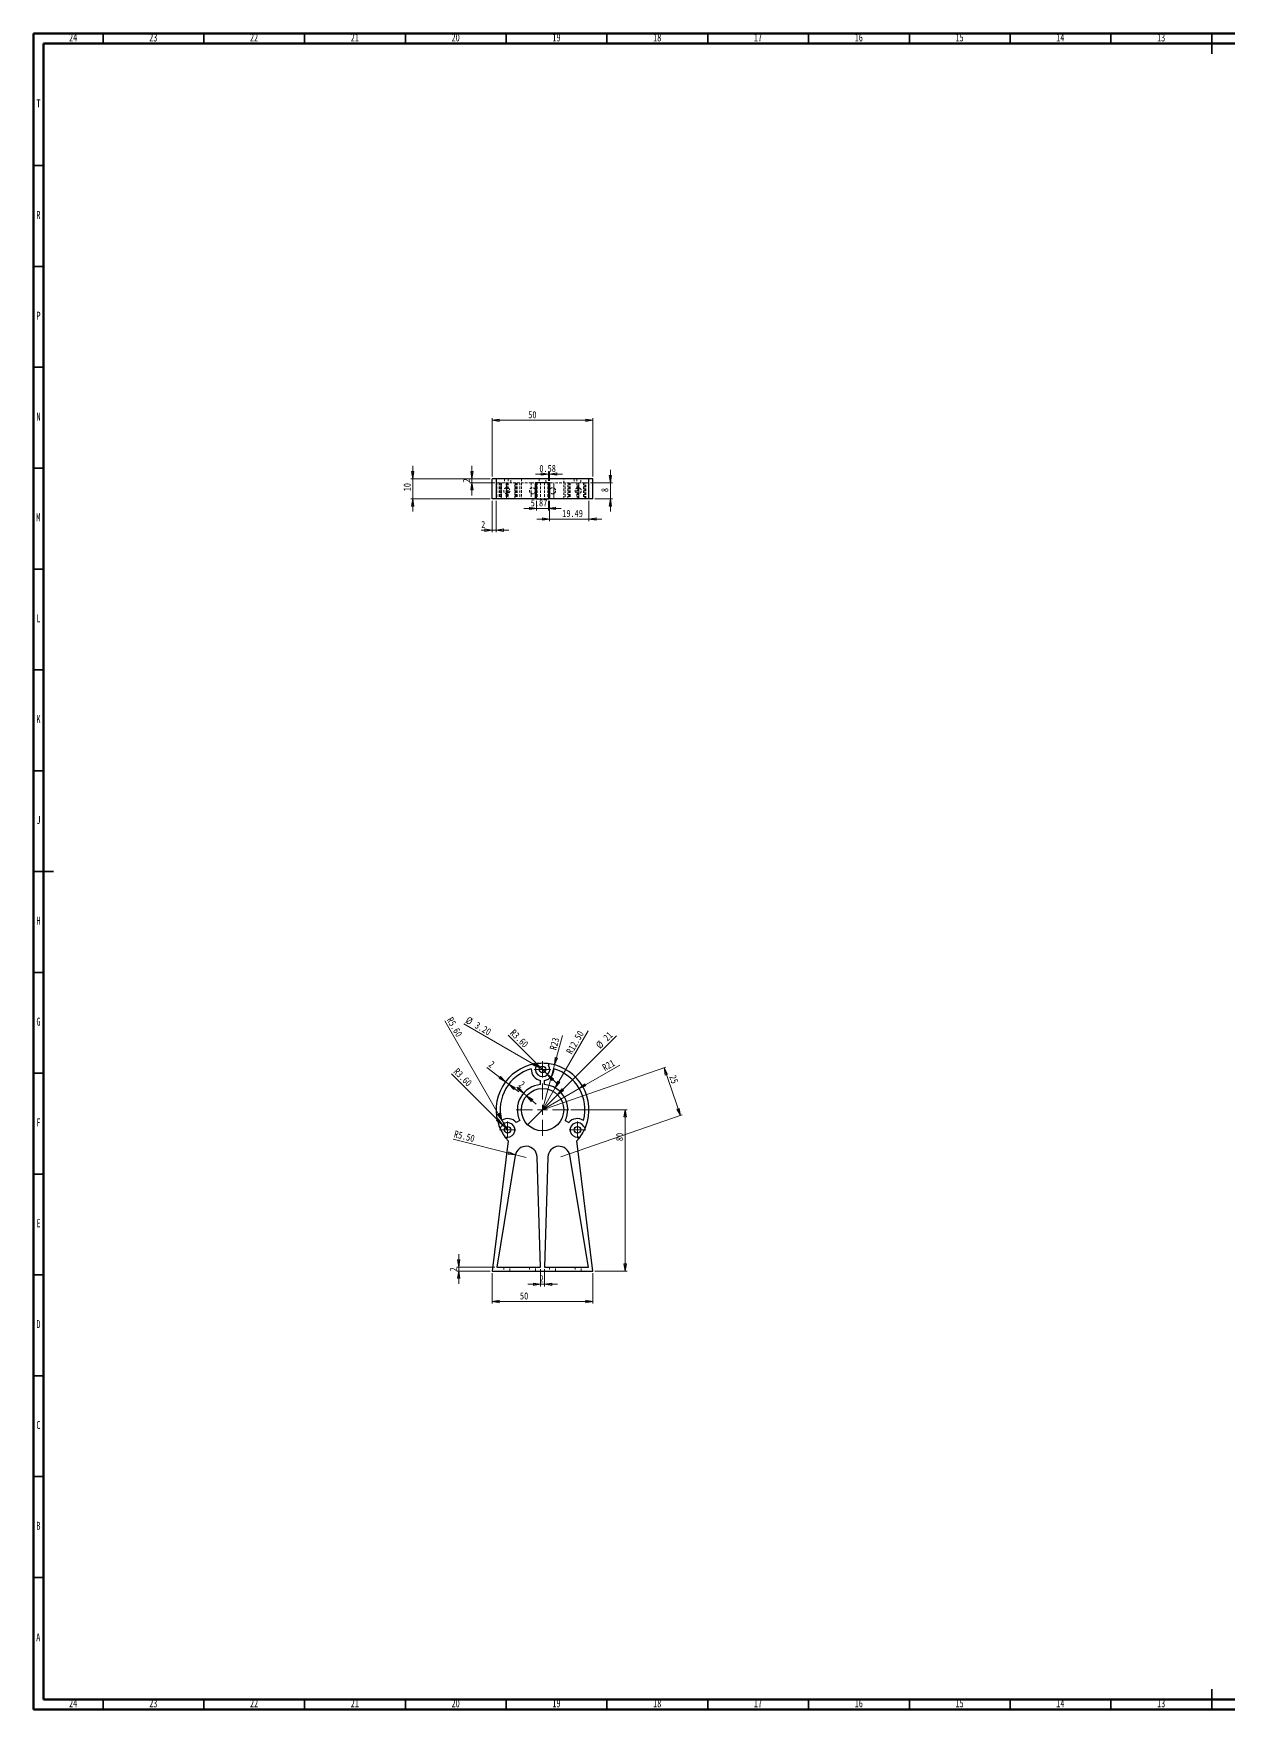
# Model space of a CAD drawing. Header units: millimetres. Extents: x 15 to 1184, y 5 to 836.
# Drawn here: x 15 to 608, y 5 to 836 of the extents above; entities that cross this region are included whole.
import ezdxf

# ---------------------------------------------------------------- set-up
doc = ezdxf.new("R2010")
doc.units = ezdxf.units.MM
doc.linetypes.add('HIDDEN', pattern=[1.905, 1.27, -0.635])
doc.styles.add('SLDTEXTSTYLE2', font='TXT', dxfattribs={"width": 0.75})
doc.dimstyles.new('SLDDIMSTYLE0', dxfattribs={"dimtxt": 3.5, "dimasz": 3.556, "dimexe": 0, "dimexo": 0.0625, "dimgap": 0.875, "dimtad": 1, "dimrnd": 1e-09, "dimzin": 12, "dimdsep": 46, "dimtxsty": 'SLDTEXTSTYLE2', "dimblk1": 'NONE', "dimblk2": 'CLOSED', "dimsah": 1, "dimcen": 0, "dimadec": 0, "dimazin": 3, "dimtfac": 1, "dimtmove": 0, "dimatfit": 3, "dimldrblk": 'NONE', "dimfxl": 1, "dimfrac": 2, "dimtolj": 1, "dimtzin": 12, "dimarcsym": 0})
doc.dimstyles.new('SLDDIMSTYLE1', dxfattribs={"dimtxt": 3.5, "dimasz": 3.556, "dimexe": 0, "dimexo": 0.0625, "dimgap": 0.875, "dimtad": 1, "dimrnd": 1e-09, "dimzin": 4, "dimdsep": 46, "dimtxsty": 'SLDTEXTSTYLE2', "dimblk1": 'CLOSED', "dimblk2": 'CLOSED', "dimsah": 1, "dimcen": 0, "dimadec": 0, "dimazin": 1, "dimtfac": 1, "dimtofl": 0, "dimtmove": 0, "dimatfit": 3, "dimldrblk": 'CLOSED', "dimfxl": 1, "dimfrac": 2, "dimtolj": 1, "dimtzin": 12, "dimarcsym": 0})
doc.dimstyles.new('SLDDIMSTYLE2', dxfattribs={"dimtxt": 3.5, "dimasz": 3.556, "dimexe": 0, "dimexo": 0.0625, "dimgap": 0.875, "dimtad": 1, "dimrnd": 1e-09, "dimzin": 12, "dimdsep": 46, "dimtxsty": 'SLDTEXTSTYLE2', "dimblk1": 'CLOSED', "dimblk2": 'CLOSED', "dimsah": 1, "dimcen": 0, "dimadec": 0, "dimazin": 3, "dimtfac": 1, "dimtofl": 0, "dimtmove": 0, "dimatfit": 3, "dimldrblk": 'CLOSED', "dimfxl": 1, "dimfrac": 2, "dimtolj": 1, "dimtzin": 12, "dimarcsym": 0})
doc.dimstyles.new('SLDDIMSTYLE3', dxfattribs={"dimtxt": 3.5, "dimasz": 3.556, "dimexe": 0, "dimexo": 0.0625, "dimgap": 0.875, "dimtad": 1, "dimrnd": 1e-09, "dimzin": 4, "dimdsep": 46, "dimtxsty": 'SLDTEXTSTYLE2', "dimblk1": 'CLOSED', "dimblk2": 'CLOSED', "dimsah": 1, "dimcen": 0, "dimadec": 0, "dimazin": 1, "dimtfac": 1, "dimtofl": 0, "dimtmove": 1, "dimatfit": 3, "dimldrblk": 'CLOSED', "dimfxl": 1, "dimfrac": 2, "dimtolj": 1, "dimtzin": 12, "dimarcsym": 0})
doc.dimstyles.new('SLDDIMSTYLE4', dxfattribs={"dimtxt": 3.5, "dimasz": 3.556, "dimexe": 0, "dimexo": 0.0625, "dimgap": 0.875, "dimtad": 1, "dimrnd": 1e-09, "dimzin": 4, "dimdsep": 46, "dimtxsty": 'SLDTEXTSTYLE2', "dimblk1": 'NONE', "dimblk2": 'CLOSED', "dimsah": 1, "dimcen": 0, "dimadec": 0, "dimazin": 1, "dimtfac": 1, "dimtmove": 0, "dimatfit": 3, "dimldrblk": 'NONE', "dimfxl": 1, "dimfrac": 2, "dimtolj": 1, "dimtzin": 12, "dimarcsym": 0})
doc.dimstyles.new('SLDDIMSTYLE5', dxfattribs={"dimtxt": 3.5, "dimasz": 3.556, "dimexe": 0, "dimexo": 0.0625, "dimgap": 0.875, "dimtad": 1, "dimrnd": 1e-09, "dimzin": 12, "dimdsep": 46, "dimtxsty": 'SLDTEXTSTYLE2', "dimblk1": 'CLOSED', "dimblk2": 'CLOSED', "dimsah": 1, "dimcen": 0.09, "dimadec": 0, "dimazin": 3, "dimtfac": 1, "dimtmove": 0, "dimatfit": 0, "dimldrblk": 'CLOSED', "dimfxl": 1, "dimfrac": 2, "dimtolj": 1, "dimtzin": 12, "dimarcsym": 0})
doc.dimstyles.new('SLDDIMSTYLE6', dxfattribs={"dimtxt": 3.5, "dimasz": 3.556, "dimexe": 0, "dimexo": 0.0625, "dimgap": 0.875, "dimtad": 1, "dimrnd": 1e-09, "dimzin": 12, "dimdsep": 46, "dimtxsty": 'SLDTEXTSTYLE2', "dimblk1": 'CLOSED', "dimblk2": 'CLOSED', "dimsah": 1, "dimcen": 0.09, "dimadec": 0, "dimazin": 3, "dimtfac": 1, "dimtofl": 0, "dimtmove": 0, "dimatfit": 3, "dimldrblk": 'CLOSED', "dimfxl": 1, "dimfrac": 2, "dimtolj": 1, "dimtzin": 12, "dimarcsym": 0})
doc.dimstyles.new('SLDDIMSTYLE7', dxfattribs={"dimtxt": 3.5, "dimasz": 3.556, "dimexe": 0, "dimexo": 0.0625, "dimgap": 0.875, "dimtad": 1, "dimrnd": 1e-09, "dimdsep": 46, "dimtxsty": 'SLDTEXTSTYLE2', "dimblk1": 'CLOSED', "dimblk2": 'CLOSED', "dimsah": 1, "dimcen": 0.09, "dimadec": 0, "dimazin": 2, "dimtfac": 1, "dimtmove": 0, "dimatfit": 0, "dimldrblk": 'CLOSED', "dimfxl": 1, "dimfrac": 2, "dimtolj": 1, "dimtzin": 12, "dimarcsym": 0})

# ---------------------------------------------------------------- blocks, each defined once
blk = doc.blocks.new('_Closed')
at = {"color": 0, "linetype": 'ByBlock', "lineweight": -2}
for p, q in [((-1, 0.166667), (0, 0)), ((-1, 0.166667), (-1, -0.166667)), ((0, 0), (-1, -0.166667)), ((0, 0), (-1, 0))]:
    blk.add_line(p, q, dxfattribs=at)
blk = doc.blocks.new('_D')
at = {"color": 7, "linetype": 'Continuous', "lineweight": 18}
for q in [(304.16, 339.03), (260.1, 294.97)]:
    blk.add_line((274.95, 309.81), q, dxfattribs=at)
at = {"color": 7, "linetype": 'Continuous', "lineweight": 18, "xscale": 3.556, "yscale": 3.556, "rotation": 225}
blk.add_blockref('_Closed', (274.95, 309.81, -5), dxfattribs=at)
at = {"color": 7, "linetype": 'Continuous', "lineweight": 18, "char_height": 3.5, "attachment_point": 1, "rotation": 45, "style": 'SLDTEXTSTYLE2'}
for s, insert in [('%%c', (293.58, 334.82)), ('21', (297.28, 338.59))]:
    blk.add_mtext(s, dxfattribs=dict(at, insert=insert))
blk = doc.blocks.new('_None')
blk = doc.blocks.new('_D_1')
at = {"color": 7, "linetype": 'Continuous', "lineweight": 18}
for q in [(290.15, 341.57), (267.52, 302.39)]:
    blk.add_line((273.77, 313.22), q, dxfattribs=at)
at = {"color": 7, "linetype": 'Continuous', "lineweight": 18, "xscale": 3.556, "yscale": 3.556, "rotation": 240}
blk.add_blockref('_Closed', (273.77, 313.22, -5), dxfattribs=at)
at = {"color": 7, "linetype": 'Continuous', "lineweight": 18, "insert": (279.01, 331.29), "char_height": 3.5, "attachment_point": 1, "rotation": 60, "style": 'SLDTEXTSTYLE2'}
blk.add_mtext('R12.50', dxfattribs=at)
blk = doc.blocks.new('_D_2')
at = {"color": 7, "linetype": 'Continuous', "lineweight": 18}
for q in [(305.91, 324.55), (267.52, 302.39)]:
    blk.add_line((285.71, 312.89), q, dxfattribs=at)
at = {"color": 7, "linetype": 'Continuous', "lineweight": 18, "xscale": 3.556, "yscale": 3.556, "rotation": 210}
blk.add_blockref('_Closed', (285.71, 312.89, -5), dxfattribs=at)
at = {"color": 7, "linetype": 'Continuous', "lineweight": 18, "insert": (296.72, 324.45), "char_height": 3.5, "attachment_point": 1, "rotation": 30, "style": 'SLDTEXTSTYLE2'}
blk.add_mtext('R21', dxfattribs=at)
blk = doc.blocks.new('_D_3')
at = {"color": 7, "linetype": 'Continuous', "lineweight": 18}
for q in [(277.37, 339.15), (267.52, 302.39)]:
    blk.add_line((273.48, 324.61), q, dxfattribs=at)
at = {"color": 7, "linetype": 'Continuous', "lineweight": 18, "xscale": 3.556, "yscale": 3.556, "rotation": 255}
blk.add_blockref('_Closed', (273.48, 324.61, -5), dxfattribs=at)
at = {"color": 7, "linetype": 'Continuous', "lineweight": 18, "insert": (270.95, 332.58), "char_height": 3.5, "attachment_point": 1, "rotation": 75, "style": 'SLDTEXTSTYLE2'}
blk.add_mtext('R23', dxfattribs=at)
blk = doc.blocks.new('_D_4')
at = {"color": 7, "linetype": 'Continuous', "lineweight": 18}
for q in [(250.45, 339.42), (274.57, 315.36)]:
    blk.add_line((270.07, 319.84), q, dxfattribs=at)
at = {"color": 7, "linetype": 'Continuous', "lineweight": 18, "xscale": 3.556, "yscale": 3.556, "rotation": 135.0644554425}
blk.add_blockref('_Closed', (270.07, 319.84, -5), dxfattribs=at)
at = {"color": 7, "linetype": 'Continuous', "lineweight": 18, "insert": (253.64, 342.61), "char_height": 3.5, "attachment_point": 1, "rotation": 315, "style": 'SLDTEXTSTYLE2'}
blk.add_mtext('R3.60', dxfattribs=at)
blk = doc.blocks.new('_D_5')
at = {"color": 7, "linetype": 'Continuous', "lineweight": 18}
for q in [(228.5, 344.92), (268.91, 321.59)]:
    blk.add_line((266.14, 323.19), q, dxfattribs=at)
at = {"color": 7, "linetype": 'Continuous', "lineweight": 18, "xscale": 3.556, "yscale": 3.556, "rotation": 330}
blk.add_blockref('_Closed', (266.14, 323.19, -5), dxfattribs=at)
at = {"color": 7, "linetype": 'Continuous', "lineweight": 18, "char_height": 3.5, "attachment_point": 1, "rotation": 330, "style": 'SLDTEXTSTYLE2'}
for s, insert in [('%%c', (230.75, 348.82)), ('3.20', (235.35, 346.23))]:
    blk.add_mtext(s, dxfattribs=dict(at, insert=insert))
blk = doc.blocks.new('_D_6')
at = {"color": 7, "linetype": 'Continuous', "lineweight": 18}
for p, q in [((249.19, 316.28), (239.83, 323.38)), ((250.79, 315.07), (249.19, 316.28)), ((250.79, 315.07), (255.85, 311.24))]:
    blk.add_line(p, q, dxfattribs=at)
at = {"color": 7, "linetype": 'Continuous', "lineweight": 18, "xscale": 3.556, "yscale": 3.556}
for p, rotation in [((249.19, 316.28, -5), 322.840775269), ((250.79, 315.07, -5), 142.840775269)]:
    blk.add_blockref('_Closed', p, dxfattribs=dict(at, rotation=rotation))
at = {"color": 7, "linetype": 'Continuous', "lineweight": 18, "insert": (242.56, 326.97), "char_height": 3.5, "attachment_point": 1, "rotation": 322.84078, "style": 'SLDTEXTSTYLE2'}
blk.add_mtext('2', dxfattribs=at)
blk = doc.blocks.new('_D_7')
at = {"color": 7, "linetype": 'Continuous', "lineweight": 18}
for p, q in [((258.12, 310.62), (254.71, 313.6)), ((259.62, 309.3), (258.12, 310.62)), ((259.62, 309.3), (264.4, 305.12))]:
    blk.add_line(p, q, dxfattribs=at)
at = {"color": 7, "linetype": 'Continuous', "lineweight": 18, "xscale": 3.556, "yscale": 3.556}
for p, rotation in [((258.12, 310.62, -5), 318.8118849179), ((259.62, 309.3, -5), 138.8118849179)]:
    blk.add_blockref('_Closed', p, dxfattribs=dict(at, rotation=rotation))
at = {"color": 7, "linetype": 'Continuous', "lineweight": 18, "insert": (257.68, 317), "char_height": 3.5, "attachment_point": 1, "rotation": 318.81188, "style": 'SLDTEXTSTYLE2'}
blk.add_mtext('2', dxfattribs=at)
blk = doc.blocks.new('_D_8')
at = {"color": 7, "linetype": 'Continuous', "lineweight": 18}
for q in [(218.98, 346.48), (250.2, 292.39)]:
    blk.add_line((247.4, 297.24), q, dxfattribs=at)
at = {"color": 7, "linetype": 'Continuous', "lineweight": 18, "xscale": 3.556, "yscale": 3.556, "rotation": 300}
blk.add_blockref('_Closed', (247.4, 297.24, -5), dxfattribs=at)
at = {"color": 7, "linetype": 'Continuous', "lineweight": 18, "insert": (222.88, 348.73), "char_height": 3.5, "attachment_point": 1, "rotation": 300, "style": 'SLDTEXTSTYLE2'}
blk.add_mtext('R5.60', dxfattribs=at)
blk = doc.blocks.new('_D_9')
at = {"color": 7, "linetype": 'Continuous', "lineweight": 18}
for q in [(222.4, 320.19), (250.2, 292.39)]:
    blk.add_line((247.66, 294.94), q, dxfattribs=at)
at = {"color": 7, "linetype": 'Continuous', "lineweight": 18, "xscale": 3.556, "yscale": 3.556, "rotation": 315}
blk.add_blockref('_Closed', (247.66, 294.94, -5), dxfattribs=at)
at = {"color": 7, "linetype": 'Continuous', "lineweight": 18, "insert": (225.59, 323.37), "char_height": 3.5, "attachment_point": 1, "rotation": 315, "style": 'SLDTEXTSTYLE2'}
blk.add_mtext('R3.60', dxfattribs=at)
blk = doc.blocks.new('_D_10')
at = {"color": 7, "linetype": 'Continuous', "lineweight": 18}
for p, q in [((242.53, 221.39), (242.53, 206.3)), ((292.52, 221.39), (292.52, 206.3)), ((242.53, 207.3), (292.52, 207.3))]:
    blk.add_line(p, q, dxfattribs=at)
at = {"color": 7, "linetype": 'Continuous', "lineweight": 18, "xscale": 3.556, "yscale": 3.556, "rotation": 180}
blk.add_blockref('_Closed', (242.53, 207.3, -5), dxfattribs=at)
at = {"color": 7, "linetype": 'Continuous', "lineweight": 18, "xscale": 3.556, "yscale": 3.556}
blk.add_blockref('_Closed', (292.52, 207.3, -5), dxfattribs=at)
at = {"color": 7, "linetype": 'Continuous', "lineweight": 18, "insert": (256.33, 211.81), "char_height": 3.5, "attachment_point": 1, "style": 'SLDTEXTSTYLE2'}
blk.add_mtext('50', dxfattribs=at)
blk = doc.blocks.new('_D_11')
at = {"color": 7, "linetype": 'Continuous', "lineweight": 18}
for p, q in [((281.52, 302.39), (309.52, 302.39)), ((308.52, 222.39), (308.52, 302.39)), ((293.52, 222.39), (309.52, 222.39))]:
    blk.add_line(p, q, dxfattribs=at)
at = {"color": 7, "linetype": 'Continuous', "lineweight": 18, "xscale": 3.556, "yscale": 3.556}
for p, rotation in [((308.52, 302.39, -5), 90), ((308.52, 222.39, -5), 270)]:
    blk.add_blockref('_Closed', p, dxfattribs=dict(at, rotation=rotation))
at = {"color": 7, "linetype": 'Continuous', "lineweight": 18, "insert": (304.01, 286.81), "char_height": 3.5, "attachment_point": 1, "rotation": 90, "style": 'SLDTEXTSTYLE2'}
blk.add_mtext('80', dxfattribs=at)
blk = doc.blocks.new('_D_12')
at = {"color": 7, "linetype": 'Continuous', "lineweight": 18}
for p, q in [((243.79, 224.39), (224.99, 224.39)), ((225.99, 224.39), (225.99, 230.74)), ((225.99, 224.39), (225.99, 222.39)), ((241.53, 222.39), (224.99, 222.39)), ((225.99, 222.39), (225.99, 216.04))]:
    blk.add_line(p, q, dxfattribs=at)
at = {"color": 7, "linetype": 'Continuous', "lineweight": 18, "xscale": 3.556, "yscale": 3.556}
for p, rotation in [((225.99, 224.39, -5), 270), ((225.99, 222.39, -5), 90)]:
    blk.add_blockref('_Closed', p, dxfattribs=dict(at, rotation=rotation))
at = {"color": 7, "linetype": 'Continuous', "lineweight": 18, "insert": (221.47, 222.23), "char_height": 3.5, "attachment_point": 1, "rotation": 90, "style": 'SLDTEXTSTYLE2'}
blk.add_mtext('2', dxfattribs=at)
blk = doc.blocks.new('_D_13')
at = {"color": 7, "linetype": 'Continuous', "lineweight": 18}
for q in [(223.13, 287.83), (259.39, 278.75)]:
    blk.add_line((254.05, 280.09), q, dxfattribs=at)
at = {"color": 7, "linetype": 'Continuous', "lineweight": 18, "xscale": 3.556, "yscale": 3.556, "rotation": 345.944666293}
blk.add_blockref('_Closed', (254.05, 280.09, -5), dxfattribs=at)
at = {"color": 7, "linetype": 'Continuous', "lineweight": 18, "insert": (224.22, 292.19), "char_height": 3.5, "attachment_point": 1, "rotation": 345.94467, "style": 'SLDTEXTSTYLE2'}
blk.add_mtext('R5.50', dxfattribs=at)
blk = doc.blocks.new('_D_14')
at = {"color": 7, "linetype": 'Continuous', "lineweight": 18}
for p, q in [((268.47, 302.72), (328.75, 323.47)), ((327.8, 323.14), (335.94, 299.51)), ((276.61, 279.08), (336.88, 299.83))]:
    blk.add_line(p, q, dxfattribs=at)
at = {"color": 7, "linetype": 'Continuous', "lineweight": 18, "xscale": 3.556, "yscale": 3.556}
for p, rotation in [((327.8, 323.14, -5), 109), ((335.94, 299.51, -5), 289)]:
    blk.add_blockref('_Closed', p, dxfattribs=dict(at, rotation=rotation))
at = {"color": 7, "linetype": 'Continuous', "lineweight": 18, "insert": (333.66, 319.98), "char_height": 3.5, "attachment_point": 1, "rotation": 289, "style": 'SLDTEXTSTYLE2'}
blk.add_mtext('25', dxfattribs=at)
blk = doc.blocks.new('_D_15')
at = {"color": 7, "linetype": 'Continuous', "lineweight": 18}
for p, q in [((266.52, 223.39), (266.52, 214.81)), ((268.52, 223.39), (268.52, 214.81)), ((266.52, 215.81), (260.18, 215.81)), ((266.52, 215.81), (268.52, 215.81)), ((268.52, 215.81), (274.88, 215.81))]:
    blk.add_line(p, q, dxfattribs=at)
at = {"color": 7, "linetype": 'Continuous', "lineweight": 18, "xscale": 3.556, "yscale": 3.556}
for p, rotation in [((266.52, 215.81, -5), 360), ((268.52, 215.81, -5), 180)]:
    blk.add_blockref('_Closed', p, dxfattribs=dict(at, rotation=rotation))
at = {"color": 7, "linetype": 'Continuous', "lineweight": 18, "insert": (266.1, 220.33), "char_height": 3.5, "attachment_point": 1, "style": 'SLDTEXTSTYLE2'}
blk.add_mtext('2', dxfattribs=at)
blk = doc.blocks.new('SW_CENTERMARKSYMBOL_0')
at = {"color": 0, "linetype": 'Continuous', "lineweight": 0}
for p, q in [((-2.5, 0), (-4.1, 0)), ((0, 0), (-2.5, 0)), ((0, 2.5), (0, 4.1)), ((0, 0), (0, 2.5)), ((0, 0), (0, -2.5)), ((0, 0), (2.5, 0)), ((2.5, 0), (4.1, 0)), ((0, -2.5), (0, -4.1))]:
    blk.add_line(p, q, dxfattribs=at)
blk = doc.blocks.new('SW_CENTERMARKSYMBOL_1')
at = {"color": 0, "linetype": 'Continuous', "lineweight": 0}
for p, q in [((-2.5, 0), (-4.1, 0)), ((0, 0), (-2.5, 0)), ((0, 2.5), (0, 4.1)), ((0, 0), (0, 2.5)), ((0, 0), (0, -2.5)), ((0, 0), (2.5, 0)), ((2.5, 0), (4.1, 0)), ((0, -2.5), (0, -4.1))]:
    blk.add_line(p, q, dxfattribs=at)
blk = doc.blocks.new('SW_CENTERMARKSYMBOL_2')
at = {"color": 0, "linetype": 'Continuous', "lineweight": 0}
for p, q in [((-2.5, 0), (-4.1, 0)), ((0, 0), (-2.5, 0)), ((0, 2.5), (0, 4.1)), ((0, 0), (0, 2.5)), ((0, 0), (0, -2.5)), ((0, 0), (2.5, 0)), ((2.5, 0), (4.1, 0)), ((0, -2.5), (0, -4.1))]:
    blk.add_line(p, q, dxfattribs=at)
blk = doc.blocks.new('SW_CENTERMARKSYMBOL_3')
at = {"color": 0, "linetype": 'Continuous', "lineweight": 0}
for p, q in [((0, 5), (0, 13)), ((-5, 0), (-13, 0)), ((0, 0), (-2.5, 0)), ((0, 0), (0, 2.5)), ((0, 0), (0, -2.5)), ((0, 0), (2.5, 0)), ((5, 0), (13, 0)), ((0, -5), (0, -13))]:
    blk.add_line(p, q, dxfattribs=at)
blk = doc.blocks.new('_D_16')
at = {"color": 7, "linetype": 'Continuous', "lineweight": 18}
for p, q in [((241.53, 615.29), (202.11, 615.29)), ((203.11, 615.29), (203.11, 621.64)), ((203.11, 605.29), (203.11, 615.29)), ((241.53, 605.29), (202.11, 605.29)), ((203.11, 605.29), (203.11, 598.94))]:
    blk.add_line(p, q, dxfattribs=at)
at = {"color": 7, "linetype": 'Continuous', "lineweight": 18, "xscale": 3.556, "yscale": 3.556}
for p, rotation in [((203.11, 615.29, -51.5), 270), ((203.11, 605.29, -51.5), 90)]:
    blk.add_blockref('_Closed', p, dxfattribs=dict(at, rotation=rotation))
at = {"color": 7, "linetype": 'Continuous', "lineweight": 18, "insert": (198.6, 609.03), "char_height": 3.5, "attachment_point": 1, "rotation": 90, "style": 'SLDTEXTSTYLE2'}
blk.add_mtext('10', dxfattribs=at)
blk = doc.blocks.new('_D_17')
at = {"color": 7, "linetype": 'Continuous', "lineweight": 18}
for p, q in [((242.53, 616.29), (242.53, 645.24)), ((292.52, 644.24), (242.53, 644.24)), ((292.52, 616.29), (292.52, 645.24))]:
    blk.add_line(p, q, dxfattribs=at)
at = {"color": 7, "linetype": 'Continuous', "lineweight": 18, "xscale": 3.556, "yscale": 3.556, "rotation": 180}
blk.add_blockref('_Closed', (242.53, 644.24, -51.5), dxfattribs=at)
at = {"color": 7, "linetype": 'Continuous', "lineweight": 18, "xscale": 3.556, "yscale": 3.556}
blk.add_blockref('_Closed', (292.52, 644.24, -51.5), dxfattribs=at)
at = {"color": 7, "linetype": 'Continuous', "lineweight": 18, "insert": (260.43, 648.76), "char_height": 3.5, "attachment_point": 1, "style": 'SLDTEXTSTYLE2'}
blk.add_mtext('50', dxfattribs=at)
blk = doc.blocks.new('_D_18')
at = {"color": 7, "linetype": 'Continuous', "lineweight": 18}
for p, q in [((242.53, 604.29), (242.53, 588.77)), ((244.53, 604.29), (244.53, 588.77)), ((242.53, 589.77), (237.07, 589.77)), ((244.53, 589.77), (242.53, 589.77)), ((244.53, 589.77), (250.88, 589.77))]:
    blk.add_line(p, q, dxfattribs=at)
at = {"color": 7, "linetype": 'Continuous', "lineweight": 18, "xscale": 3.556, "yscale": 3.556}
blk.add_blockref('_Closed', (242.53, 589.77, -51.5), dxfattribs=at)
at = {"color": 7, "linetype": 'Continuous', "lineweight": 18, "xscale": 3.556, "yscale": 3.556, "rotation": 180}
blk.add_blockref('_Closed', (244.53, 589.77, -51.5), dxfattribs=at)
at = {"color": 7, "linetype": 'Continuous', "lineweight": 18, "insert": (237.07, 594.28), "char_height": 3.5, "attachment_point": 1, "style": 'SLDTEXTSTYLE2'}
blk.add_mtext('2', dxfattribs=at)
blk = doc.blocks.new('_D_19')
at = {"color": 7, "linetype": 'Continuous', "lineweight": 18}
for p, q in [((301.17, 613.29), (301.17, 619.64)), ((291.26, 613.29), (302.17, 613.29)), ((301.17, 613.29), (301.17, 605.29)), ((293.52, 605.29), (302.17, 605.29)), ((301.17, 605.29), (301.17, 598.94))]:
    blk.add_line(p, q, dxfattribs=at)
at = {"color": 7, "linetype": 'Continuous', "lineweight": 18, "xscale": 3.556, "yscale": 3.556}
for p, rotation in [((301.17, 613.29, -51.5), 270), ((301.17, 605.29, -51.5), 90)]:
    blk.add_blockref('_Closed', p, dxfattribs=dict(at, rotation=rotation))
at = {"color": 7, "linetype": 'Continuous', "lineweight": 18, "insert": (296.66, 608.63), "char_height": 3.5, "attachment_point": 1, "rotation": 90, "style": 'SLDTEXTSTYLE2'}
blk.add_mtext('8', dxfattribs=at)
blk = doc.blocks.new('_D_20')
at = {"color": 7, "linetype": 'Continuous', "lineweight": 18}
for p, q in [((271.04, 604.29), (271.04, 594.29)), ((290.52, 604.29), (290.52, 594.29)), ((271.04, 595.29), (264.69, 595.29)), ((271.04, 595.29), (290.52, 595.29)), ((290.52, 595.29), (296.88, 595.29))]:
    blk.add_line(p, q, dxfattribs=at)
at = {"color": 7, "linetype": 'Continuous', "lineweight": 18, "xscale": 3.556, "yscale": 3.556}
blk.add_blockref('_Closed', (271.04, 595.29, -51.5), dxfattribs=at)
at = {"color": 7, "linetype": 'Continuous', "lineweight": 18, "xscale": 3.556, "yscale": 3.556, "rotation": 180}
blk.add_blockref('_Closed', (290.52, 595.29, -51.5), dxfattribs=at)
at = {"color": 7, "linetype": 'Continuous', "lineweight": 18, "insert": (277.3, 599.8), "char_height": 3.5, "attachment_point": 1, "style": 'SLDTEXTSTYLE2'}
blk.add_mtext('19.49', dxfattribs=at)
blk = doc.blocks.new('_D_21')
at = {"color": 7, "linetype": 'Continuous', "lineweight": 18}
for p, q in [((270.46, 617.6), (264.11, 617.6)), ((270.46, 614.29), (270.46, 618.6)), ((270.46, 617.6), (271.04, 617.6)), ((271.04, 614.29), (271.04, 618.6)), ((271.04, 617.6), (277.39, 617.6))]:
    blk.add_line(p, q, dxfattribs=at)
at = {"color": 7, "linetype": 'Continuous', "lineweight": 18, "xscale": 3.556, "yscale": 3.556}
blk.add_blockref('_Closed', (270.46, 617.6, -51.5), dxfattribs=at)
at = {"color": 7, "linetype": 'Continuous', "lineweight": 18, "xscale": 3.556, "yscale": 3.556, "rotation": 180}
blk.add_blockref('_Closed', (271.04, 617.6, -51.5), dxfattribs=at)
at = {"color": 7, "linetype": 'Continuous', "lineweight": 18, "insert": (265.95, 622.11), "char_height": 3.5, "attachment_point": 1, "style": 'SLDTEXTSTYLE2'}
blk.add_mtext('0.58', dxfattribs=at)
blk = doc.blocks.new('_D_22')
at = {"color": 7, "linetype": 'Continuous', "lineweight": 18}
for p, q in [((264.59, 600.53), (258.24, 600.53)), ((264.59, 604.29), (264.59, 599.53)), ((270.46, 600.53), (264.59, 600.53)), ((270.46, 604.29), (270.46, 599.53)), ((270.46, 600.53), (276.81, 600.53))]:
    blk.add_line(p, q, dxfattribs=at)
at = {"color": 7, "linetype": 'Continuous', "lineweight": 18, "xscale": 3.556, "yscale": 3.556}
blk.add_blockref('_Closed', (264.59, 600.53, -51.5), dxfattribs=at)
at = {"color": 7, "linetype": 'Continuous', "lineweight": 18, "xscale": 3.556, "yscale": 3.556, "rotation": 180}
blk.add_blockref('_Closed', (270.46, 600.53, -51.5), dxfattribs=at)
at = {"color": 7, "linetype": 'Continuous', "lineweight": 18, "insert": (261.68, 605.04), "char_height": 3.5, "attachment_point": 1, "style": 'SLDTEXTSTYLE2'}
blk.add_mtext('5.87', dxfattribs=at)
blk = doc.blocks.new('_D_23')
at = {"color": 7, "linetype": 'Continuous', "lineweight": 18}
for p, q in [((241.53, 615.29), (231.53, 615.29)), ((232.53, 615.29), (232.53, 621.64)), ((232.53, 613.29), (232.53, 615.29)), ((243.79, 613.29), (231.53, 613.29)), ((232.53, 613.29), (232.53, 606.94))]:
    blk.add_line(p, q, dxfattribs=at)
at = {"color": 7, "linetype": 'Continuous', "lineweight": 18, "xscale": 3.556, "yscale": 3.556}
for p, rotation in [((232.53, 615.29, -51.5), 270), ((232.53, 613.29, -51.5), 90)]:
    blk.add_blockref('_Closed', p, dxfattribs=dict(at, rotation=rotation))
at = {"color": 7, "linetype": 'Continuous', "lineweight": 18, "insert": (228.01, 613.32), "char_height": 3.5, "attachment_point": 1, "rotation": 90, "style": 'SLDTEXTSTYLE2'}
blk.add_mtext('2', dxfattribs=at)

msp = doc.modelspace()

# ---------------------------------------------------------------- linework, layer by layer
at = {"color": 7, "linetype": 'Continuous', "lineweight": 70}
for p, q in [((15, 5), (15, 836)), ((15, 836), (1184, 836)), ((20, 10), (20, 831)), ((20, 831), (1179, 831)), ((1179, 10), (20, 10)), ((1184, 5), (15, 5))]:
    msp.add_line(p, q, dxfattribs=at)
at = {"color": 7, "linetype": 'Continuous', "lineweight": 35}
for p, q in [((49.5, 831), (49.5, 836)), ((99.5, 831), (99.5, 836)), ((149.5, 831), (149.5, 836)), ((199.5, 831), (199.5, 836)), ((249.5, 831), (249.5, 836)), ((299.5, 831), (299.5, 836)), ((349.5, 831), (349.5, 836)), ((399.5, 831), (399.5, 836)), ((449.5, 831), (449.5, 836)), ((499.5, 831), (499.5, 836)), ((549.5, 831), (549.5, 836)), ((599.5, 836.001), (599.5, 825.999)), ((599.5, 831), (599.5, 836)), ((20, 770.5), (15, 770.5)), ((20, 720.5), (15, 720.5)), ((20, 670.5), (15, 670.5)), ((20, 620.5), (15, 620.5)), ((20, 570.5), (15, 570.5)), ((20, 520.5), (15, 520.5)), ((20, 470.5), (15, 470.5)), ((14.999, 420.5), (25.001, 420.5)), ((20, 420.5), (15, 420.5)), ((20, 370.5), (15, 370.5)), ((20, 320.5), (15, 320.5)), ((20, 270.5), (15, 270.5)), ((20, 220.5), (15, 220.5)), ((20, 170.5), (15, 170.5)), ((20, 120.5), (15, 120.5)), ((20, 70.5), (15, 70.5)), ((49.5, 10), (49.5, 5)), ((99.5, 10), (99.5, 5)), ((149.5, 10), (149.5, 5)), ((199.5, 10), (199.5, 5)), ((249.5, 10), (249.5, 5)), ((299.5, 10), (299.5, 5)), ((349.5, 10), (349.5, 5)), ((399.5, 10), (399.5, 5)), ((449.5, 10), (449.5, 5)), ((499.5, 10), (499.5, 5)), ((549.5, 10), (549.5, 5)), ((599.5, 4.999), (599.5, 15.001)), ((599.5, 10), (599.5, 5))]:
    msp.add_line(p, q, dxfattribs=at)
at = {"color": 7, "linetype": 'Continuous', "lineweight": 25}
for p, q in [((242.525, 605.29), (242.525, 615.29)), ((244.525, 615.29), (242.525, 615.29)), ((244.525, 615.29), (244.525, 605.29)), ((290.525, 615.29), (244.525, 615.29)), ((290.525, 605.29), (290.525, 615.29)), ((292.525, 615.29), (290.525, 615.29)), ((292.525, 605.29), (292.525, 615.29)), ((271.038, 613.29), (264.012, 613.29)), ((264.012, 605.29), (264.012, 613.29)), ((264.588, 605.29), (264.588, 613.29)), ((270.462, 613.29), (270.462, 605.29)), ((271.038, 613.29), (271.038, 605.29)), ((244.525, 605.29), (242.525, 605.29)), ((264.012, 605.29), (244.525, 605.29)), ((264.588, 605.29), (264.012, 605.29)), ((264.588, 605.29), (270.462, 605.29)), ((271.038, 605.29), (270.462, 605.29)), ((290.525, 605.29), (271.038, 605.29)), ((292.525, 605.29), (290.525, 605.29)), ((266.525, 314.85), (266.525, 316.88)), ((268.525, 314.85), (268.525, 316.88)), ((256.234, 297.026), (254.476, 296.011)), ((278.816, 297.026), (280.574, 296.011)), ((250.5, 286.926), (242.525, 222.39)), ((292.525, 222.39), (284.55, 286.926)), ((253.96, 279.653), (244.787, 224.39)), ((266.525, 224.39), (264.883, 278.918)), ((270.167, 278.918), (268.525, 224.39)), ((290.263, 224.39), (281.09, 279.653)), ((244.787, 224.39), (266.525, 224.39)), ((268.525, 224.39), (290.263, 224.39)), ((242.525, 222.39), (292.525, 222.39))]:
    msp.add_line(p, q, dxfattribs=at)
at = {"color": 7, "linetype": 'HIDDEN', "lineweight": 18}
for p, q in [((248.604, 615.29), (248.604, 613.29)), ((250.5, 615.29), (250.5, 605.29)), ((251.804, 613.29), (251.804, 615.29)), ((257.025, 615.29), (257.025, 605.29)), ((265.925, 615.29), (265.925, 613.29)), ((269.125, 613.29), (269.125, 615.29)), ((278.025, 605.29), (278.025, 615.29)), ((283.246, 615.29), (283.246, 613.29)), ((284.55, 615.29), (284.55, 605.29)), ((286.446, 613.29), (286.446, 615.29)), ((246.084, 613.29), (244.787, 613.29)), ((244.787, 613.29), (244.787, 605.29)), ((246.084, 613.29), (246.084, 605.29)), ((246.525, 613.29), (246.084, 613.29)), ((261.93, 613.29), (246.525, 613.29)), ((246.525, 613.29), (246.525, 605.29)), ((246.995, 605.29), (246.995, 613.29)), ((247.198, 613.29), (247.198, 605.29)), ((249.486, 613.29), (249.486, 605.29)), ((249.597, 605.29), (249.597, 613.29)), ((250.013, 613.29), (250.013, 605.29)), ((253.804, 605.29), (253.804, 613.29)), ((253.96, 613.29), (253.96, 605.29)), ((254.476, 613.29), (254.476, 605.29)), ((255.025, 613.29), (255.025, 605.29)), ((256.234, 613.29), (256.234, 605.29)), ((261.925, 613.29), (261.925, 605.29)), ((261.93, 613.29), (263.925, 613.29)), ((261.93, 613.29), (261.93, 605.29)), ((264.012, 613.29), (263.925, 613.29)), ((263.925, 613.29), (263.925, 605.29)), ((264.507, 613.29), (264.507, 605.29)), ((264.883, 613.29), (264.883, 605.29)), ((266.525, 613.29), (266.525, 605.29)), ((268.525, 613.29), (268.525, 605.29)), ((270.167, 613.29), (270.167, 605.29)), ((270.543, 605.29), (270.543, 613.29)), ((271.125, 613.29), (271.038, 613.29)), ((271.125, 613.29), (273.12, 613.29)), ((271.125, 605.29), (271.125, 613.29)), ((288.525, 613.29), (273.12, 613.29)), ((273.12, 613.29), (273.12, 605.29)), ((273.125, 605.29), (273.125, 613.29)), ((278.816, 613.29), (278.816, 605.29)), ((280.025, 605.29), (280.025, 613.29)), ((280.574, 613.29), (280.574, 605.29)), ((281.09, 613.29), (281.09, 605.29)), ((281.246, 613.29), (281.246, 605.29)), ((285.037, 605.29), (285.037, 613.29)), ((285.453, 613.29), (285.453, 605.29)), ((285.564, 605.29), (285.564, 613.29)), ((287.852, 613.29), (287.852, 605.29)), ((288.055, 613.29), (288.055, 605.29)), ((288.966, 613.29), (288.525, 613.29)), ((288.525, 605.29), (288.525, 613.29)), ((288.966, 605.29), (288.966, 613.29)), ((290.263, 613.29), (288.966, 613.29)), ((290.263, 613.29), (290.263, 605.29)), ((248.285, 224.39), (248.285, 222.39)), ((251.285, 222.39), (251.285, 224.39)), ((261.025, 224.39), (261.025, 222.39)), ((264.025, 222.39), (264.025, 224.39)), ((271.025, 224.39), (271.025, 222.39)), ((274.025, 222.39), (274.025, 224.39)), ((283.765, 224.39), (283.765, 222.39)), ((286.765, 222.39), (286.765, 224.39))]:
    msp.add_line(p, q, dxfattribs=at)
for centre in [(249.785, 609.29), (262.525, 609.29), (272.525, 609.29), (285.265, 609.29)]:
    msp.add_circle(centre, 1.5, dxfattribs=at)
at = {"color": 7, "linetype": 'Continuous', "lineweight": 25}
for centre, radius in [((267.525, 322.39), 1.6), ((267.525, 302.39), 10.5), ((250.204, 292.39), 1.6), ((284.846, 292.39), 1.6)]:
    msp.add_circle(centre, radius, dxfattribs=at)
for centre, radius, start, end in [((267.525, 302.39), 23, 98.78565, 201.21435), ((267.525, 322.39), 3.6, 146.950332, 33.049668), ((267.525, 302.39), 23, 81.21435, 98.78565), ((264.088, 324.626), 0.5, 326.950332, 98.78565), ((270.962, 324.626), 0.5, 81.21435, 213.049668), ((267.525, 302.39), 23, 338.78565, 81.21435), ((267.525, 302.39), 21, 105.451323, 194.548677), ((267.525, 322.39), 5.6, 177.533473, 259.713439), ((267.525, 322.39), 5.6, 280.286561, 2.466527), ((267.525, 302.39), 21, 345.451323, 74.548677), ((267.525, 302.39), 12.5, 94.588566, 205.411434), ((267.525, 302.39), 12.5, 334.588566, 85.411434), ((246.55, 294.248), 0.5, 201.21435, 333.049668), ((267.525, 302.39), 23, 201.21435, 218.78565), ((250.204, 292.39), 3.6, 266.950332, 153.049668), ((250.204, 292.39), 5.6, 40.286561, 122.466527), ((284.846, 292.39), 5.6, 57.533473, 139.713439), ((284.846, 292.39), 3.6, 26.950332, 273.049668), ((267.525, 302.39), 23, 321.21435, 338.78565), ((288.5, 294.248), 0.5, 206.950332, 338.78565), ((249.986, 288.296), 0.5, 86.950332, 218.78565), ((267.525, 302.39), 23, 218.78565, 222.249748), ((259.386, 278.752), 5.5, 1.724519, 170.575781), ((275.664, 278.752), 5.5, 9.424219, 178.275481), ((267.525, 302.39), 23, 317.750252, 321.21435), ((285.064, 288.296), 0.5, 321.21435, 93.049668)]:
    msp.add_arc(centre, radius, start, end, dxfattribs=at)

# ---------------------------------------------------------------- block references
at = {"color": 7, "linetype": 'Continuous', "lineweight": 0}
for name, p in [('SW_CENTERMARKSYMBOL_2', (267.525, 322.39)), ('SW_CENTERMARKSYMBOL_3', (267.525, 302.39)), ('SW_CENTERMARKSYMBOL_1', (250.204, 292.39)), ('SW_CENTERMARKSYMBOL_0', (284.846, 292.39))]:
    msp.add_blockref(name, p, dxfattribs=at)

# ---------------------------------------------------------------- texts
at = {"color": 7, "linetype": 'Continuous', "lineweight": 0, "attachment_point": 2, "style": 'SLDTEXTSTYLE2'}
for s, insert, char_height in [('24', (34.67, 836.06), 3.9688), ('23', (74.42, 836.06), 3.9688), ('22', (124.42, 836.06), 3.9688), ('21', (174.42, 836.06), 3.9688), ('20', (224.42, 836.06), 3.9688), ('19', (274.42, 836.06), 3.9688), ('18', (324.42, 836.06), 3.9688), ('17', (374.42, 836.06), 3.9688), ('16', (424.42, 836.06), 3.9688), ('15', (474.42, 836.06), 3.9688), ('14', (524.42, 836.06), 3.9688), ('13', (574.42, 836.06), 3.9688), ('T', (17.488, 803.31), 3.969), ('R', (17.444, 748.06), 3.969), ('P', (17.485, 698.06), 3.969), ('N', (17.464, 648.06), 3.969), ('M', (17.362, 598.06), 3.969), ('L', (17.455, 548.06), 3.969), ('K', (17.489, 498.06), 3.969), ('J', (17.465, 448.06), 3.969), ('H', (17.49, 398.06), 3.969), ('G', (17.487, 348.06), 3.969), ('F', (17.458, 298.06), 3.969), ('E', (17.508, 248.06), 3.969), ('D', (17.453, 198.06), 3.969), ('C', (17.459, 148.06), 3.969), ('B', (17.471, 98.06), 3.969), ('A', (17.34, 42.81), 3.969), ('24', (34.67, 10.06), 3.9688), ('23', (74.42, 10.06), 3.9688), ('22', (124.42, 10.06), 3.9688), ('21', (174.42, 10.06), 3.9688), ('20', (224.42, 10.06), 3.9688), ('19', (274.42, 10.06), 3.9688), ('18', (324.42, 10.06), 3.9688), ('17', (374.42, 10.06), 3.9688), ('16', (424.42, 10.06), 3.9688), ('15', (474.42, 10.06), 3.9688), ('14', (524.42, 10.06), 3.9688), ('13', (574.42, 10.06), 3.9688)]:
    msp.add_mtext(s, dxfattribs=dict(at, insert=insert, char_height=char_height))

# ---------------------------------------------------------------- dimensions: what is measured, and where the dimension line sits
at = {"color": 7, "linetype": 'Continuous', "lineweight": 18}
for base, p1, p2, dimstyle, picture, middle in [((242.525, 644.244), (292.525, 615.29), (242.525, 615.29), 'SLDDIMSTYLE6', '_D_17', (263.019, 644.244)), ((271.038, 617.6), (270.462, 613.29), (271.038, 613.29), 'SLDDIMSTYLE7', '_D_21', (270.478, 617.6)), ((242.525, 589.767), (244.525, 605.29), (242.525, 605.29), 'SLDDIMSTYLE5', '_D_18', (238.362, 589.767)), ((264.588, 600.527), (270.462, 605.29), (264.588, 605.29), 'SLDDIMSTYLE5', '_D_22', (266.21, 600.527)), ((290.525, 595.29), (271.038, 605.29), (290.525, 605.29), 'SLDDIMSTYLE5', '_D_20', (283.12, 595.29)), ((268.525, 215.814), (266.525, 224.39), (268.525, 224.39), 'SLDDIMSTYLE5', '_D_15', (267.392, 215.814)), ((292.525, 207.297), (242.525, 222.39), (292.525, 222.39), 'SLDDIMSTYLE6', '_D_10', (258.914, 207.297))]:
    dim = msp.add_linear_dim(base=base, p1=p1, p2=p2, dimstyle=dimstyle, dxfattribs=at)
    dim.commit()
    dim.dimension.update_dxf_attribs({"geometry": picture, "text_midpoint": middle, "dimtype": 160})
for base, p1, p2, angle, dimstyle, picture, middle in [((203.114, 615.29), (242.525, 605.29), (242.525, 615.29), 90, 'SLDDIMSTYLE5', '_D_16', (203.114, 611.621)), ((232.525, 615.29), (244.787, 613.29), (242.525, 615.29), 90, 'SLDDIMSTYLE5', '_D_23', (232.525, 614.612)), ((301.173, 605.29), (290.263, 613.29), (292.525, 605.29), 90, 'SLDDIMSTYLE5', '_D_19', (301.173, 609.919)), ((249.195, 316.283), (250.789, 315.075), (249.195, 316.283), 322.840775, 'SLDDIMSTYLE5', '_D_6', (240.864, 322.597)), ((258.118, 310.622), (259.623, 309.305), (258.118, 310.622), 318.811885, 'SLDDIMSTYLE5', '_D_7', (255.683, 312.753)), ((335.939, 299.506), (267.525, 302.39), (275.664, 278.752), 289, 'SLDDIMSTYLE6', '_D_14', (330.236, 316.069)), ((308.525, 302.39), (292.525, 222.39), (280.525, 302.39), 90, 'SLDDIMSTYLE6', '_D_11', (308.525, 289.396)), ((225.986, 222.39), (244.787, 224.39), (242.525, 222.39), 90, 'SLDDIMSTYLE5', '_D_12', (225.986, 223.519))]:
    dim = msp.add_linear_dim(base=base, p1=p1, p2=p2, angle=angle, dimstyle=dimstyle, dxfattribs=at)
    dim.commit()
    dim.dimension.update_dxf_attribs({"geometry": picture, "text_midpoint": middle, "dimtype": 160})
for center, mpoint, dimstyle, picture, middle in [((250.204, 292.39), (247.404, 297.24), 'SLDDIMSTYLE1', '_D_8', (221.914, 341.39)), ((267.525, 322.39), (270.071, 319.844), 'SLDDIMSTYLE3', '_D_4', (254.525, 335.39)), ((267.525, 302.39), (273.775, 313.215), 'SLDDIMSTYLE1', '_D_1', (286.578, 335.39)), ((267.525, 302.39), (273.478, 324.606), 'SLDDIMSTYLE2', '_D_3', (276.367, 335.39)), ((267.525, 302.39), (285.712, 312.89), 'SLDDIMSTYLE2', '_D_2', (302.525, 322.597)), ((250.204, 292.39), (247.659, 294.936), 'SLDDIMSTYLE1', '_D_9', (226.525, 316.07)), ((259.386, 278.752), (254.05, 280.088), 'SLDDIMSTYLE1', '_D_13', (228.778, 286.415))]:
    dim = msp.add_radius_dim(center=center, mpoint=mpoint, dimstyle=dimstyle, dxfattribs=at)
    dim.commit()
    dim.dimension.update_dxf_attribs({"geometry": picture, "text_midpoint": middle, "dimtype": 164})
for p1, p2, dimstyle, picture, middle in [((268.911, 321.59), (266.139, 323.19), 'SLDDIMSTYLE4', '_D_5', (234.616, 341.39)), ((260.1, 294.965), (274.95, 309.815), 'SLDDIMSTYLE0', '_D', (300.525, 335.39))]:
    dim = msp.add_diameter_dim_2p(p1=p1, p2=p2, dimstyle=dimstyle, dxfattribs=at)
    dim.commit()
    dim.dimension.update_dxf_attribs({"geometry": picture, "text_midpoint": middle, "dimtype": 163})

doc.saveas('drawing.dxf')
